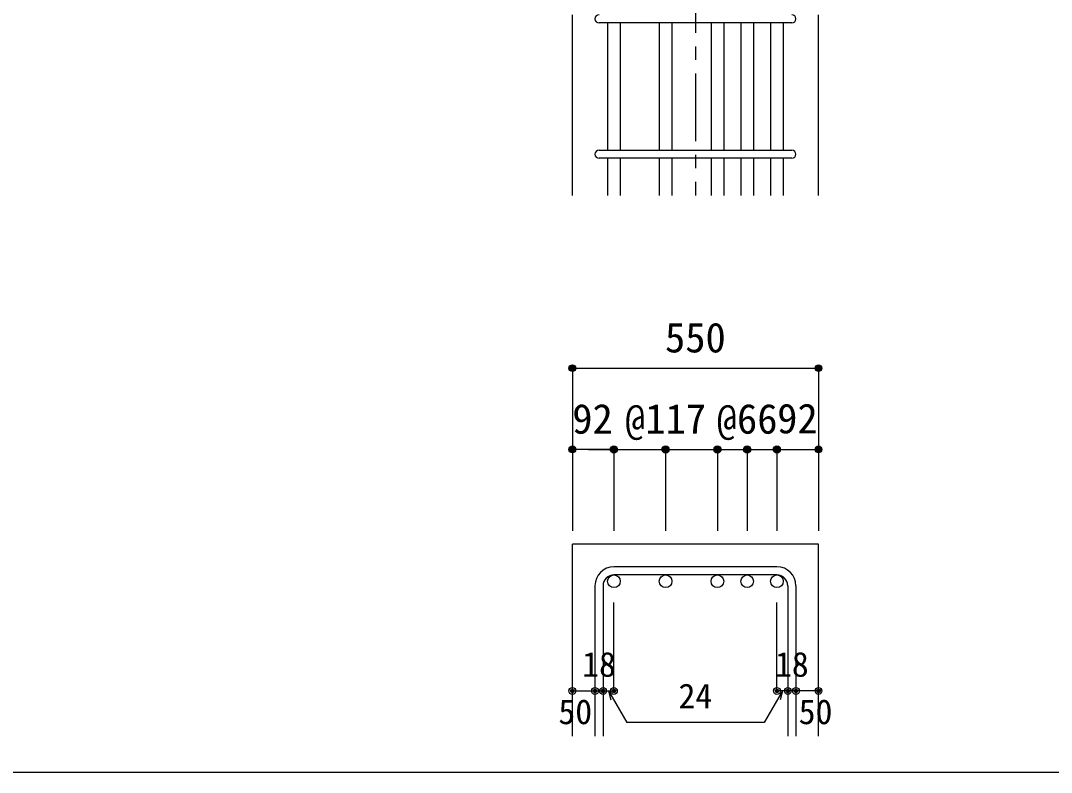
# Model space of a CAD drawing. Units: millimetres at full size, sheet at 1:30; details may follow other scales. Extents: x -5973 to 5955, y -4195 to 4201.
# Drawn here: x -942 to 1340, y 3 to 1668 of the extents above; entities that cross this region are included whole.
import ezdxf
from ezdxf.enums import TextEntityAlignment as Align

# ---------------------------------------------------------------- set-up
doc = ezdxf.new("R2010")
doc.units = ezdxf.units.MM
doc.header["$LTSCALE"] = 30
doc.header["$PDMODE"] = 32
doc.header["$PDSIZE"] = 15
doc.linetypes.add('CHAIN1', pattern=[8, 5, -1, 1, -1])
for name, color, linetype in [('0-1_躯体線', 2, 'Continuous'), ('0-5_基礎梁筋', 7, 'Continuous'), ('0-6_スタラップ筋', 7, 'Continuous'), ('0-D_寸法', 4, 'Continuous'), ('F-0_枠', 6, 'Continuous')]:
    doc.layers.add(name, color=color, linetype=linetype)
doc.styles.add('ＭＳ ゴシック', font='')
doc.styles.get('ＭＳ ゴシック').set_extended_font_data('MS Gothic')

msp = doc.modelspace()

# ---------------------------------------------------------------- linework, layer by layer
at = {"layer": '0-1_躯体線'}
for p, q in [((279.94, 1281.03), (279.94, 1681.03)), ((824.94, 1281.03), (824.94, 1681.03)), ((279.94, 83.3), (279.94, 508.3)), ((824.94, 508.3), (279.94, 508.3)), ((824.94, 83.3), (824.94, 508.3))]:
    msp.add_line(p, q, dxfattribs=at)
at = {"layer": '0-5_基礎梁筋'}
for p, q in [((357.94, 1663.03), (357.94, 1381.03)), ((385.94, 1663.03), (385.94, 1381.03)), ((472.44, 1663.03), (472.44, 1381.03)), ((500.44, 1663.03), (500.44, 1381.03)), ((586.94, 1663.03), (586.94, 1381.03)), ((614.94, 1663.03), (614.94, 1381.03)), ((652.94, 1663.03), (652.94, 1381.03)), ((680.94, 1663.03), (680.94, 1381.03)), ((718.94, 1663.03), (718.94, 1381.03)), ((746.94, 1663.03), (746.94, 1381.03)), ((357.94, 1363.03), (357.94, 1281.03)), ((385.94, 1363.03), (385.94, 1281.03)), ((472.44, 1363.03), (472.44, 1281.03)), ((500.44, 1363.03), (500.44, 1281.03)), ((586.94, 1363.03), (586.94, 1281.03)), ((614.94, 1363.03), (614.94, 1281.03)), ((652.94, 1363.03), (652.94, 1281.03)), ((680.94, 1363.03), (680.94, 1281.03)), ((718.94, 1363.03), (718.94, 1281.03)), ((746.94, 1363.03), (746.94, 1281.03))]:
    msp.add_line(p, q, dxfattribs=at)
at = {"layer": '0-5_基礎梁筋', "color": 3}
for centre in [(371.94, 426.3), (486.44, 426.3), (600.94, 426.3), (666.94, 426.3), (732.94, 426.3)]:
    msp.add_circle(centre, 14, dxfattribs=at)
at = {"layer": '0-6_スタラップ筋'}
for p, q in [((765.94, 1663.03), (338.94, 1663.03)), ((338.94, 1381.03), (765.94, 1381.03)), ((765.94, 1363.03), (338.94, 1363.03)), ((732.94, 458.3), (371.94, 458.3)), ((732.94, 440.3), (371.94, 440.3)), ((329.94, 416.3), (329.94, 83.3)), ((347.94, 416.3), (347.94, 83.3)), ((756.94, 416.3), (756.94, 83.3)), ((774.94, 416.3), (774.94, 83.3))]:
    msp.add_line(p, q, dxfattribs=at)
for centre, radius, start, end in [((338.94, 1672.03), 9, 90, 270), ((765.94, 1672.03), 9, 270, 90), ((338.94, 1372.03), 9, 90, 270), ((765.94, 1372.03), 9, 270, 90), ((371.94, 416.3), 42, 90, 180), ((732.94, 416.3), 42, 0, 90), ((371.94, 416.3), 24, 90, 180), ((732.94, 416.3), 24, 0, 90)]:
    msp.add_arc(centre, radius, start, end, dxfattribs=at)
at = {"layer": '0-D_寸法', "linetype": 'CHAIN1'}
msp.add_line((552.44, 3231.03), (552.44, 1281.03), dxfattribs=at)
at = {"layer": '0-D_寸法'}
for p, q in [((279.94, 898.3), (279.94, 718.3)), ((279.94, 898.3), (824.94, 898.3)), ((824.94, 898.3), (824.94, 718.3)), ((279.94, 718.3), (279.94, 538.3)), ((365.94, 718.3), (279.94, 718.3)), ((315.97, 718.3), (371.94, 718.3)), ((371.94, 718.3), (371.94, 538.3)), ((371.94, 718.3), (486.44, 718.3)), ((486.44, 718.3), (486.44, 538.3)), ((486.44, 718.3), (600.94, 718.3)), ((600.94, 718.3), (600.94, 538.3)), ((600.94, 718.3), (600.94, 538.3)), ((600.94, 718.3), (732.94, 718.3)), ((666.94, 718.3), (666.94, 538.3)), ((666.94, 718.3), (666.94, 538.3)), ((732.94, 718.3), (732.94, 538.3)), ((738.94, 718.3), (824.94, 718.3)), ((824.94, 718.3), (824.94, 538.3)), ((371.94, 183.3), (371.94, 379.39)), ((732.94, 183.3), (732.94, 379.39)), ((279.94, 183.3), (329.94, 183.3)), ((329.94, 183.3), (347.94, 183.3)), ((347.94, 183.3), (371.94, 183.3)), ((359.94, 183.3), (400.39, 113.24)), ((359.94, 183.3), (365.11, 163.98)), ((744.94, 183.3), (704.49, 113.24)), ((756.94, 183.3), (732.94, 183.3)), ((744.94, 183.3), (739.76, 163.98)), ((774.94, 183.3), (756.94, 183.3)), ((824.94, 183.3), (774.94, 183.3)), ((704.49, 113.24), (400.39, 113.24))]:
    msp.add_line(p, q, dxfattribs=at)
for centre, radius in [((279.94, 898.3), 7.2), ((279.94, 898.3), 6.4), ((279.94, 898.3), 5.6), ((279.94, 898.3), 4.8), ((279.94, 898.3), 4), ((279.94, 898.3), 3.2), ((279.94, 898.3), 2.4), ((279.94, 898.3), 1.6), ((279.94, 898.3), 0.8), ((824.94, 898.3), 7.2), ((824.94, 898.3), 6.4), ((824.94, 898.3), 5.6), ((824.94, 898.3), 4.8), ((824.94, 898.3), 4), ((824.94, 898.3), 3.2), ((824.94, 898.3), 2.4), ((824.94, 898.3), 1.6), ((824.94, 898.3), 0.8), ((279.94, 718.3), 7.2), ((279.94, 718.3), 6.4), ((279.94, 718.3), 5.6), ((279.94, 718.3), 4.8), ((279.94, 718.3), 4), ((279.94, 718.3), 3.2), ((279.94, 718.3), 2.4), ((279.94, 718.3), 1.6), ((279.94, 718.3), 0.8), ((371.94, 718.3), 8), ((371.94, 718.3), 7.2), ((371.94, 718.3), 6.4), ((371.94, 718.3), 5.6), ((371.94, 718.3), 4.8), ((371.94, 718.3), 4), ((371.94, 718.3), 3.2), ((371.94, 718.3), 2.4), ((371.94, 718.3), 1.6), ((371.94, 718.3), 0.8), ((486.44, 718.3), 8), ((486.44, 718.3), 7.2), ((486.44, 718.3), 6.4), ((486.44, 718.3), 5.6), ((486.44, 718.3), 4.8), ((486.44, 718.3), 4), ((486.44, 718.3), 3.2), ((486.44, 718.3), 2.4), ((486.44, 718.3), 1.6), ((486.44, 718.3), 0.8), ((600.94, 718.3), 8), ((600.94, 718.3), 7.2), ((600.94, 718.3), 6.4), ((600.94, 718.3), 5.6), ((600.94, 718.3), 4.8), ((600.94, 718.3), 4), ((600.94, 718.3), 3.2), ((600.94, 718.3), 2.4), ((600.94, 718.3), 1.6), ((600.94, 718.3), 0.8), ((666.94, 718.3), 8), ((666.94, 718.3), 7.2), ((666.94, 718.3), 6.4), ((666.94, 718.3), 5.6), ((666.94, 718.3), 4.8), ((666.94, 718.3), 4), ((666.94, 718.3), 3.2), ((666.94, 718.3), 2.4), ((666.94, 718.3), 1.6), ((666.94, 718.3), 0.8), ((732.94, 718.3), 8), ((732.94, 718.3), 7.2), ((732.94, 718.3), 6.4), ((732.94, 718.3), 5.6), ((732.94, 718.3), 4.8), ((732.94, 718.3), 4), ((732.94, 718.3), 3.2), ((732.94, 718.3), 2.4), ((732.94, 718.3), 1.6), ((732.94, 718.3), 0.8), ((824.94, 718.3), 7.2), ((824.94, 718.3), 6.4), ((824.94, 718.3), 5.6), ((824.94, 718.3), 4.8), ((824.94, 718.3), 4), ((824.94, 718.3), 3.2), ((824.94, 718.3), 2.4), ((824.94, 718.3), 1.6), ((824.94, 718.3), 0.8), ((279.94, 183.3), 4), ((279.94, 183.3), 3.6), ((279.94, 183.3), 3.2), ((279.94, 183.3), 2.8), ((279.94, 183.3), 2.4), ((279.94, 183.3), 2), ((279.94, 183.3), 1.6), ((279.94, 183.3), 1.2), ((279.94, 183.3), 0.8), ((279.94, 183.3), 0.4), ((329.94, 183.3), 4), ((329.94, 183.3), 3.6), ((329.94, 183.3), 3.2), ((329.94, 183.3), 2.8), ((329.94, 183.3), 2.4), ((329.94, 183.3), 2), ((329.94, 183.3), 1.6), ((329.94, 183.3), 1.2), ((329.94, 183.3), 0.8), ((329.94, 183.3), 0.4), ((347.94, 183.3), 4), ((347.94, 183.3), 3.6), ((347.94, 183.3), 3.2), ((347.94, 183.3), 2.8), ((347.94, 183.3), 2.4), ((347.94, 183.3), 2), ((347.94, 183.3), 1.6), ((347.94, 183.3), 1.2), ((347.94, 183.3), 0.8), ((347.94, 183.3), 0.4), ((371.94, 183.3), 4), ((371.94, 183.3), 3.6), ((371.94, 183.3), 3.2), ((371.94, 183.3), 2.8), ((371.94, 183.3), 2.4), ((371.94, 183.3), 2), ((371.94, 183.3), 1.6), ((371.94, 183.3), 1.2), ((371.94, 183.3), 0.8), ((371.94, 183.3), 0.4), ((732.94, 183.3), 4), ((732.94, 183.3), 3.6), ((732.94, 183.3), 3.2), ((732.94, 183.3), 2.8), ((732.94, 183.3), 2.4), ((732.94, 183.3), 2), ((732.94, 183.3), 1.6), ((732.94, 183.3), 1.2), ((732.94, 183.3), 0.8), ((732.94, 183.3), 0.4), ((756.94, 183.3), 4), ((756.94, 183.3), 3.6), ((756.94, 183.3), 3.2), ((756.94, 183.3), 2.8), ((756.94, 183.3), 2.4), ((756.94, 183.3), 2), ((756.94, 183.3), 1.6), ((756.94, 183.3), 1.2), ((756.94, 183.3), 0.8), ((756.94, 183.3), 0.4), ((774.94, 183.3), 4), ((774.94, 183.3), 3.6), ((774.94, 183.3), 3.2), ((774.94, 183.3), 2.8), ((774.94, 183.3), 2.4), ((774.94, 183.3), 2), ((774.94, 183.3), 1.6), ((774.94, 183.3), 1.2), ((774.94, 183.3), 0.8), ((774.94, 183.3), 0.4), ((824.94, 183.3), 4), ((824.94, 183.3), 3.6), ((824.94, 183.3), 3.2), ((824.94, 183.3), 2.8), ((824.94, 183.3), 2.4), ((824.94, 183.3), 2), ((824.94, 183.3), 1.6), ((824.94, 183.3), 1.2), ((824.94, 183.3), 0.8), ((824.94, 183.3), 0.4)]:
    msp.add_circle(centre, radius, dxfattribs=at)
at = {"layer": '0-D_寸法', "color": 7}
for p in [(279.94, 898.3), (824.94, 898.3), (279.94, 718.3), (371.94, 718.3), (486.44, 718.3), (600.94, 718.3), (600.94, 718.3), (666.94, 718.3), (666.94, 718.3), (732.94, 718.3), (824.94, 718.3), (279.94, 183.3), (329.94, 183.3), (347.94, 183.3), (371.94, 183.3), (371.94, 183.3), (732.94, 183.3), (756.94, 183.3), (774.94, 183.3), (824.94, 183.3)]:
    msp.add_point(p, dxfattribs=at)
at = {"layer": 'F-0_枠', "color": 2}
msp.add_line((3723.6, 2.95), (-5972.88, 2.95), dxfattribs=at)

# ---------------------------------------------------------------- texts
at = {"layer": '0-D_寸法', "style": 'ＭＳ ゴシック'}
for s, height, p in [('550', 65.98, (484.94, 913.3)), ('92', 65.98, (279.7, 733.3)), ('@117', 65.98, (396.44, 733.3)), ('@66', 65.98, (599.44, 733.3)), ('92', 65.98, (733.38, 734.08)), ('18', 54.99, (301.44, 198.3)), ('18', 54.99, (728.44, 198.3)), ('24', 54.99, (514.94, 128.24)), ('50', 54.99, (248.94, 93.3)), ('50', 54.99, (780.94, 93.3))]:
    msp.add_text(s, height=height, dxfattribs=at).set_placement(p, align=Align.BOTTOM_LEFT)

doc.saveas('drawing.dxf')
